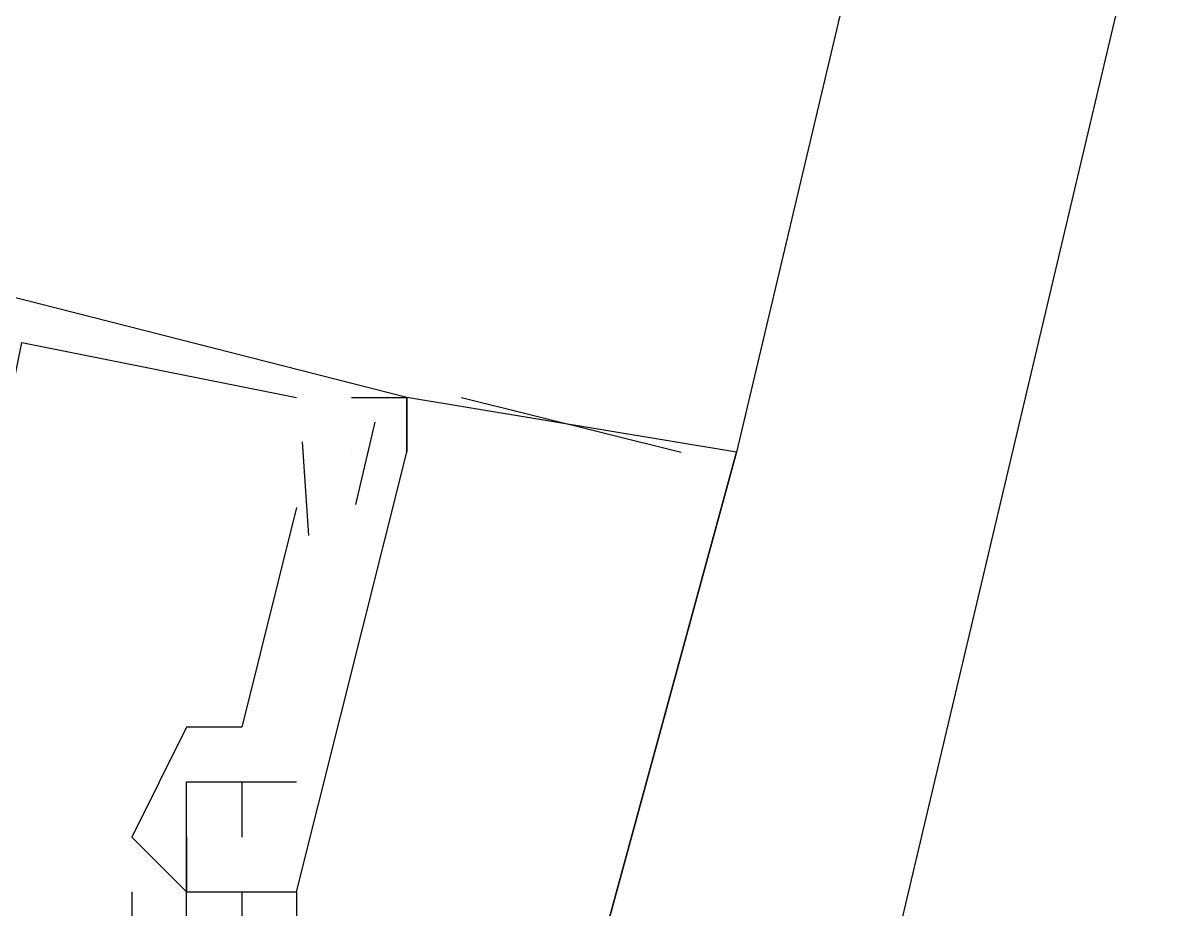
# Model space of a CAD drawing. Header units: feet. Extents: x -84 to 198, y -22 to 181.
# Drawn here: x 119.8536 to 120.1319, y 83.5869 to 83.802 of the extents above; entities that cross this region are included whole.
import ezdxf

# ---------------------------------------------------------------- set-up
doc = ezdxf.new("R2010")
doc.units = ezdxf.units.FT
doc.layers.add('A-LINEA', color=7, linetype='CONTINUOUS')

msp = doc.modelspace()

# ---------------------------------------------------------------- linework, layer by layer
at = {"layer": 'A-LINEA'}
for p, q in [((121.6667, 90.6311), (120.0267, 83.6978)), ((121.6667, 90.6311), (120.0267, 83.6978)), ((119.92, 83.7111), (119.92, 83.7111)), ((119.92, 83.7111), (119.92, 83.7111)), ((119.92, 83.7111), (119.92, 83.7111)), ((119.92, 83.7111), (119.92, 83.7111)), ((119.92, 83.7111), (119.92, 83.7111)), ((119.92, 83.7111), (119.92, 83.7111)), ((119.9333, 83.7111), (119.9333, 83.7111)), ((119.9333, 83.7111), (119.9333, 83.7111)), ((119.9333, 83.7111), (119.9333, 83.7111)), ((119.9333, 83.7111), (119.9333, 83.7111)), ((119.9333, 83.7111), (119.9333, 83.7111)), ((119.9333, 83.7111), (119.9333, 83.7111)), ((119.9467, 83.7111), (119.9467, 83.7111)), ((119.9467, 83.7111), (119.9467, 83.7111)), ((119.9467, 83.7111), (119.9467, 83.7111)), ((119.9467, 83.7111), (119.9467, 83.7111)), ((119.9467, 83.7111), (119.9467, 83.7111)), ((119.9467, 83.7111), (119.9467, 83.7111)), ((119.9467, 83.7111), (119.9467, 83.7111)), ((119.9467, 83.7111), (119.9467, 83.7111)), ((119.9467, 83.7111), (119.9467, 83.7111)), ((119.9467, 83.7111), (119.9467, 83.7111)), ((119.9467, 83.7111), (119.9467, 83.7111)), ((119.9467, 83.7111), (119.9467, 83.7111)), ((119.9467, 83.7111), (119.9467, 83.7111)), ((119.9467, 83.7111), (119.9467, 83.7111)), ((119.9467, 83.7111), (119.9467, 83.7111)), ((119.9467, 83.7111), (119.9467, 83.7111)), ((119.9467, 83.7111), (119.9467, 83.7111)), ((119.9467, 83.7111), (119.9467, 83.7111)), ((119.96, 83.7111), (119.96, 83.7111)), ((119.96, 83.7111), (119.96, 83.7111)), ((119.96, 83.7111), (119.96, 83.7111)), ((119.96, 83.7111), (119.96, 83.7111)), ((119.96, 83.7111), (119.96, 83.7111)), ((119.96, 83.7111), (119.96, 83.7111)), ((119.939, 83.7051), (119.9343, 83.6851)), ((119.939, 83.7051), (119.9343, 83.6851)), ((119.939, 83.7051), (119.9343, 83.6851)), ((119.939, 83.7051), (119.9343, 83.6851)), ((119.939, 83.7051), (119.9343, 83.6851)), ((119.939, 83.7051), (119.9343, 83.6851)), ((119.9213, 83.7003), (119.9229, 83.6776)), ((119.9213, 83.7003), (119.9229, 83.6776)), ((119.9213, 83.7003), (119.9229, 83.6776)), ((119.9213, 83.7003), (119.9229, 83.6776)), ((119.9213, 83.7003), (119.9229, 83.6776)), ((119.9213, 83.7003), (119.9229, 83.6776)), ((119.92, 83.6978), (119.92, 83.6978)), ((119.92, 83.6978), (119.92, 83.6978)), ((119.92, 83.6978), (119.92, 83.6978)), ((119.92, 83.6978), (119.92, 83.6978)), ((119.92, 83.6978), (119.92, 83.6978)), ((119.92, 83.6978), (119.92, 83.6978)), ((119.9333, 83.6978), (119.9333, 83.6978)), ((119.9333, 83.6978), (119.9333, 83.6978)), ((119.9333, 83.6978), (119.9333, 83.6978)), ((119.9333, 83.6978), (119.9333, 83.6978)), ((119.9333, 83.6978), (119.9333, 83.6978)), ((119.9333, 83.6978), (119.9333, 83.6978)), ((119.9333, 83.6978), (119.9333, 83.6978)), ((119.9333, 83.6978), (119.9333, 83.6978)), ((119.9333, 83.6978), (119.9333, 83.6978)), ((119.9333, 83.6978), (119.9333, 83.6978)), ((119.9333, 83.6978), (119.9333, 83.6978)), ((119.9333, 83.6978), (119.9333, 83.6978)), ((119.9467, 83.6978), (119.9467, 83.6978)), ((119.9467, 83.6978), (119.9467, 83.6978)), ((119.9467, 83.6978), (119.9467, 83.6978)), ((119.9467, 83.6978), (119.9467, 83.6978)), ((119.9467, 83.6978), (119.9467, 83.6978)), ((119.9467, 83.6978), (119.9467, 83.6978)), ((119.9467, 83.6978), (119.9467, 83.6978)), ((119.9467, 83.6978), (119.9467, 83.6978)), ((119.9467, 83.6978), (119.9467, 83.6978)), ((119.9467, 83.6978), (119.9467, 83.6978)), ((119.9467, 83.6978), (119.9467, 83.6978)), ((119.9467, 83.6978), (119.9467, 83.6978)), ((120.0133, 83.6978), (120.0133, 83.6978)), ((120.0133, 83.6978), (120.0133, 83.6978)), ((120.0133, 83.6978), (120.0133, 83.6978)), ((120.0133, 83.6978), (120.0133, 83.6978)), ((120.0133, 83.6978), (120.0133, 83.6978)), ((120.0133, 83.6978), (120.0133, 83.6978)), ((120.0267, 83.6978), (120.0267, 83.6978)), ((120.0267, 83.6978), (120.0267, 83.6978)), ((120.0267, 83.6978), (120.0267, 83.6978)), ((120.0267, 83.6978), (120.0267, 83.6978)), ((120.0267, 83.6978), (120.0267, 83.6978)), ((120.0267, 83.6978), (120.0267, 83.6978)), ((120.0267, 83.6978), (120.0267, 83.6978)), ((120.0267, 83.6978), (120.0267, 83.6978)), ((120.0267, 83.6978), (120.0267, 83.6978)), ((120.0267, 83.6978), (120.0267, 83.6978)), ((120.0267, 83.6978), (120.0267, 83.6978)), ((120.0267, 83.6978), (120.0267, 83.6978)), ((119.92, 83.6844), (119.9067, 83.6311)), ((119.92, 83.6844), (119.9067, 83.6311)), ((119.92, 83.6844), (119.9067, 83.6311)), ((119.92, 83.6844), (119.9067, 83.6311)), ((119.92, 83.6844), (119.9067, 83.6311)), ((119.92, 83.6844), (119.9067, 83.6311)), ((119.92, 83.6844), (119.92, 83.6844)), ((119.92, 83.6844), (119.92, 83.6844)), ((119.92, 83.6844), (119.92, 83.6844)), ((119.92, 83.6844), (119.92, 83.6844)), ((119.92, 83.6844), (119.92, 83.6844)), ((119.92, 83.6844), (119.92, 83.6844)), ((119.8933, 83.6311), (119.8933, 83.6311)), ((119.8933, 83.6311), (119.8933, 83.6311)), ((119.8933, 83.6311), (119.8933, 83.6311)), ((119.8933, 83.6311), (119.8933, 83.6311)), ((119.8933, 83.6311), (119.8933, 83.6311)), ((119.8933, 83.6311), (119.8933, 83.6311)), ((119.9067, 83.6311), (119.9067, 83.6311)), ((119.9067, 83.6311), (119.9067, 83.6311)), ((119.9067, 83.6311), (119.9067, 83.6311)), ((119.9067, 83.6311), (119.9067, 83.6311)), ((119.9067, 83.6311), (119.9067, 83.6311)), ((119.9067, 83.6311), (119.9067, 83.6311)), ((119.8933, 83.6178), (119.8933, 83.6178)), ((119.8933, 83.6178), (119.8933, 83.6178)), ((119.8933, 83.6178), (119.8933, 83.6178)), ((119.8933, 83.6178), (119.8933, 83.6178)), ((119.8933, 83.6178), (119.8933, 83.6178)), ((119.8933, 83.6178), (119.8933, 83.6178)), ((119.9067, 83.6178), (119.9067, 83.6044)), ((119.9067, 83.6178), (119.9067, 83.6178)), ((119.9067, 83.6178), (119.9067, 83.6178)), ((119.9067, 83.6178), (119.9067, 83.6044)), ((119.9067, 83.6178), (119.9067, 83.6178)), ((119.9067, 83.6178), (119.9067, 83.6178)), ((119.9067, 83.6178), (119.9067, 83.6044)), ((119.9067, 83.6178), (119.9067, 83.6178)), ((119.9067, 83.6178), (119.9067, 83.6178)), ((119.9067, 83.6178), (119.9067, 83.6044)), ((119.9067, 83.6178), (119.9067, 83.6178)), ((119.9067, 83.6178), (119.9067, 83.6178)), ((119.9067, 83.6178), (119.9067, 83.6044)), ((119.9067, 83.6178), (119.9067, 83.6178)), ((119.9067, 83.6178), (119.9067, 83.6178)), ((119.9067, 83.6178), (119.9067, 83.6044)), ((119.9067, 83.6178), (119.9067, 83.6178)), ((119.9067, 83.6178), (119.9067, 83.6178)), ((119.92, 83.6178), (119.92, 83.6178)), ((119.92, 83.6178), (119.92, 83.6178)), ((119.92, 83.6178), (119.92, 83.6178)), ((119.92, 83.6178), (119.92, 83.6178)), ((119.92, 83.6178), (119.92, 83.6178)), ((119.92, 83.6178), (119.92, 83.6178)), ((119.88, 83.6044), (119.88, 83.6044)), ((119.88, 83.6044), (119.8933, 83.5911)), ((119.88, 83.6044), (119.88, 83.6044)), ((119.88, 83.6044), (119.88, 83.6044)), ((119.88, 83.6044), (119.8933, 83.5911)), ((119.88, 83.6044), (119.88, 83.6044)), ((119.88, 83.6044), (119.88, 83.6044)), ((119.88, 83.6044), (119.8933, 83.5911)), ((119.88, 83.6044), (119.88, 83.6044)), ((119.88, 83.6044), (119.88, 83.6044)), ((119.88, 83.6044), (119.8933, 83.5911)), ((119.88, 83.6044), (119.88, 83.6044)), ((119.88, 83.6044), (119.88, 83.6044)), ((119.88, 83.6044), (119.8933, 83.5911)), ((119.88, 83.6044), (119.88, 83.6044)), ((119.88, 83.6044), (119.88, 83.6044)), ((119.88, 83.6044), (119.8933, 83.5911)), ((119.88, 83.6044), (119.88, 83.6044)), ((119.8933, 83.6044), (119.8933, 83.6044)), ((119.8933, 83.6044), (119.8933, 83.6044)), ((119.8933, 83.6044), (119.8933, 83.6044)), ((119.8933, 83.6044), (119.8933, 83.6044)), ((119.8933, 83.6044), (119.8933, 83.6044)), ((119.8933, 83.6044), (119.8933, 83.6044)), ((119.8933, 83.6044), (119.8933, 83.6044)), ((119.8933, 83.6044), (119.8933, 83.6044)), ((119.8933, 83.6044), (119.8933, 83.6044)), ((119.8933, 83.6044), (119.8933, 83.6044)), ((119.8933, 83.6044), (119.8933, 83.6044)), ((119.8933, 83.6044), (119.8933, 83.6044)), ((119.8933, 83.6044), (119.8933, 83.6044)), ((119.8933, 83.6044), (119.8933, 83.6044)), ((119.8933, 83.6044), (119.8933, 83.6044)), ((119.8933, 83.6044), (119.8933, 83.6044)), ((119.8933, 83.6044), (119.8933, 83.6044)), ((119.8933, 83.6044), (119.8933, 83.6044)), ((119.8933, 83.6044), (119.8933, 83.6044)), ((119.8933, 83.6044), (119.8933, 83.6044)), ((119.8933, 83.6044), (119.8933, 83.6044)), ((119.8933, 83.6044), (119.8933, 83.6044)), ((119.8933, 83.6044), (119.8933, 83.6044)), ((119.8933, 83.6044), (119.8933, 83.6044)), ((119.9067, 83.6044), (119.9067, 83.6044)), ((119.9067, 83.6044), (119.9067, 83.6044)), ((119.9067, 83.6044), (119.9067, 83.6044)), ((119.9067, 83.6044), (119.9067, 83.6044)), ((119.9067, 83.6044), (119.9067, 83.6044)), ((119.9067, 83.6044), (119.9067, 83.6044)), ((119.88, 83.5911), (119.88, 83.5778)), ((119.88, 83.5911), (119.88, 83.5911)), ((119.88, 83.5911), (119.88, 83.5778)), ((119.88, 83.5911), (119.88, 83.5911)), ((119.88, 83.5911), (119.88, 83.5778)), ((119.88, 83.5911), (119.88, 83.5911)), ((119.88, 83.5911), (119.88, 83.5778)), ((119.88, 83.5911), (119.88, 83.5911)), ((119.88, 83.5911), (119.88, 83.5778)), ((119.88, 83.5911), (119.88, 83.5911)), ((119.88, 83.5911), (119.88, 83.5778)), ((119.88, 83.5911), (119.88, 83.5911)), ((119.8933, 83.5911), (119.8933, 83.5911)), ((119.8933, 83.5911), (119.8933, 83.5911)), ((119.8933, 83.5911), (119.8933, 83.5911)), ((119.8933, 83.5911), (119.8933, 83.5911)), ((119.8933, 83.5911), (119.8933, 83.5911)), ((119.8933, 83.5911), (119.8933, 83.5911)), ((119.8933, 83.5911), (119.8933, 83.5911)), ((119.8933, 83.5911), (119.8933, 83.5911)), ((119.8933, 83.5911), (119.8933, 83.5911)), ((119.8933, 83.5911), (119.8933, 83.5911)), ((119.8933, 83.5911), (119.8933, 83.5911)), ((119.8933, 83.5911), (119.8933, 83.5911)), ((119.8933, 83.5911), (119.8933, 83.5911)), ((119.8933, 83.5911), (119.8933, 83.5911)), ((119.8933, 83.5911), (119.8933, 83.5911)), ((119.8933, 83.5911), (119.8933, 83.5911)), ((119.8933, 83.5911), (119.8933, 83.5911)), ((119.8933, 83.5911), (119.8933, 83.5911)), ((119.8933, 83.5911), (119.8933, 83.5911)), ((119.8933, 83.5911), (119.8933, 83.5911)), ((119.8933, 83.5911), (119.8933, 83.5911)), ((119.8933, 83.5911), (119.8933, 83.5911)), ((119.8933, 83.5911), (119.8933, 83.5911)), ((119.8933, 83.5911), (119.8933, 83.5911)), ((119.9067, 83.5911), (119.9067, 83.5911)), ((119.9067, 83.5911), (119.9067, 83.5911)), ((119.9067, 83.5911), (119.9067, 83.5911)), ((119.9067, 83.5911), (119.9067, 83.5911)), ((119.9067, 83.5911), (119.9067, 83.5911)), ((119.9067, 83.5911), (119.9067, 83.5911)), ((119.9067, 83.5911), (119.9067, 83.5911)), ((119.9067, 83.5911), (119.9067, 83.5911)), ((119.9067, 83.5911), (119.9067, 83.5911)), ((119.9067, 83.5911), (119.9067, 83.5911)), ((119.9067, 83.5911), (119.9067, 83.5911)), ((119.9067, 83.5911), (119.9067, 83.5911)), ((119.9067, 83.5911), (119.9067, 83.5911)), ((119.9067, 83.5911), (119.9067, 83.5911)), ((119.9067, 83.5911), (119.9067, 83.5911)), ((119.9067, 83.5911), (119.9067, 83.5911)), ((119.9067, 83.5911), (119.9067, 83.5911)), ((119.9067, 83.5911), (119.9067, 83.5911)), ((119.92, 83.5911), (119.92, 83.5911)), ((119.92, 83.5911), (119.92, 83.5911)), ((119.92, 83.5911), (119.92, 83.5911)), ((119.92, 83.5911), (119.92, 83.5911)), ((119.92, 83.5911), (119.92, 83.5911)), ((119.92, 83.5911), (119.92, 83.5911)), ((119.92, 83.5911), (119.92, 83.5911)), ((119.92, 83.5911), (119.92, 83.5911)), ((119.92, 83.5911), (119.92, 83.5911)), ((119.92, 83.5911), (119.92, 83.5911)), ((119.92, 83.5911), (119.92, 83.5911)), ((119.92, 83.5911), (119.92, 83.5911))]:
    msp.add_line(p, q, dxfattribs=at)
for points in [[(117.0933, 59.0178), (114.4, 59.6578), (118.2, 75.6978), (122, 91.7511), (124.68, 91.1111)], [(117.0933, 59.0178), (114.4, 59.6578), (118.2, 75.6978), (122, 91.7511), (124.68, 91.1111)], [(119.9333, 83.7111), (119.9467, 83.7111), (119.2667, 83.8844)], [(119.9333, 83.7111), (119.9467, 83.7111), (119.2667, 83.8844)], [(119.9333, 83.7111), (119.9467, 83.7111), (119.2667, 83.8844)], [(119.9333, 83.7111), (119.9467, 83.7111), (119.2667, 83.8844)], [(119.9333, 83.7111), (119.9467, 83.7111), (119.2667, 83.8844)], [(119.9333, 83.7111), (119.9467, 83.7111), (119.2667, 83.8844)], [(119.8267, 83.5911), (119.8533, 83.7244), (119.92, 83.7111)], [(119.8267, 83.5911), (119.8533, 83.7244), (119.92, 83.7111)], [(119.8267, 83.5911), (119.8533, 83.7244), (119.92, 83.7111)], [(119.8267, 83.5911), (119.8533, 83.7244), (119.92, 83.7111)], [(119.8267, 83.5911), (119.8533, 83.7244), (119.92, 83.7111)], [(119.8267, 83.5911), (119.8533, 83.7244), (119.92, 83.7111)], [(119.9867, 83.5511), (120.0267, 83.6978), (120.0267, 83.6978), (119.9467, 83.7111), (119.9467, 83.6978), (119.9467, 83.7111)], [(119.9867, 83.5511), (120.0267, 83.6978), (120.0267, 83.6978), (119.9467, 83.7111), (119.9467, 83.6978), (119.9467, 83.7111)], [(119.9867, 83.5511), (120.0267, 83.6978), (120.0267, 83.6978), (119.9467, 83.7111), (119.9467, 83.6978), (119.9467, 83.7111)], [(119.9867, 83.5511), (120.0267, 83.6978), (120.0267, 83.6978), (119.9467, 83.7111), (119.9467, 83.6978), (119.9467, 83.7111)], [(119.9867, 83.5511), (120.0267, 83.6978), (120.0267, 83.6978), (119.9467, 83.7111), (119.9467, 83.6978), (119.9467, 83.7111)], [(119.9867, 83.5511), (120.0267, 83.6978), (120.0267, 83.6978), (119.9467, 83.7111), (119.9467, 83.6978), (119.9467, 83.7111)], [(119.96, 83.7111), (120.0133, 83.6978), (120.0133, 83.6978)], [(119.96, 83.7111), (120.0133, 83.6978), (120.0133, 83.6978)], [(119.96, 83.7111), (120.0133, 83.6978), (120.0133, 83.6978)], [(119.96, 83.7111), (120.0133, 83.6978), (120.0133, 83.6978)], [(119.96, 83.7111), (120.0133, 83.6978), (120.0133, 83.6978)], [(119.96, 83.7111), (120.0133, 83.6978), (120.0133, 83.6978)], [(119.9067, 83.5911), (119.92, 83.5911), (119.9467, 83.6978)], [(119.9067, 83.5911), (119.92, 83.5911), (119.9467, 83.6978)], [(119.9067, 83.5911), (119.92, 83.5911), (119.9467, 83.6978)], [(119.9067, 83.5911), (119.92, 83.5911), (119.9467, 83.6978)], [(119.9067, 83.5911), (119.92, 83.5911), (119.9467, 83.6978)], [(119.9067, 83.5911), (119.92, 83.5911), (119.9467, 83.6978)], [(120.0267, 83.6978), (119.9867, 83.5511), (119.9867, 83.5511), (119.9333, 83.5644), (119.9333, 83.5644), (119.9333, 83.5644), (119.9333, 83.5644), (119.92, 83.5778)], [(120.0267, 83.6978), (119.9867, 83.5511), (119.9867, 83.5511), (119.9333, 83.5644), (119.9333, 83.5644), (119.9333, 83.5644), (119.9333, 83.5644), (119.92, 83.5778)], [(120.0267, 83.6978), (119.9867, 83.5511), (119.9867, 83.5511), (119.9333, 83.5644), (119.9333, 83.5644), (119.9333, 83.5644), (119.9333, 83.5644), (119.92, 83.5778)], [(120.0267, 83.6978), (119.9867, 83.5511), (119.9867, 83.5511), (119.9333, 83.5644), (119.9333, 83.5644), (119.9333, 83.5644), (119.9333, 83.5644), (119.92, 83.5778)], [(120.0267, 83.6978), (119.9867, 83.5511), (119.9867, 83.5511), (119.9333, 83.5644), (119.9333, 83.5644), (119.9333, 83.5644), (119.9333, 83.5644), (119.92, 83.5778)], [(120.0267, 83.6978), (119.9867, 83.5511), (119.9867, 83.5511), (119.9333, 83.5644), (119.9333, 83.5644), (119.9333, 83.5644), (119.9333, 83.5644), (119.92, 83.5778)], [(119.9067, 83.6311), (119.8933, 83.6311), (119.88, 83.6044)], [(119.9067, 83.6311), (119.8933, 83.6311), (119.88, 83.6044)], [(119.9067, 83.6311), (119.8933, 83.6311), (119.88, 83.6044)], [(119.9067, 83.6311), (119.8933, 83.6311), (119.88, 83.6044)], [(119.9067, 83.6311), (119.8933, 83.6311), (119.88, 83.6044)], [(119.9067, 83.6311), (119.8933, 83.6311), (119.88, 83.6044)], [(119.88, 83.6044), (119.8933, 83.5911), (119.8933, 83.6044), (119.8933, 83.6178), (119.9067, 83.6178), (119.92, 83.6178)], [(119.88, 83.6044), (119.8933, 83.5911), (119.8933, 83.6044), (119.8933, 83.6178), (119.9067, 83.6178), (119.92, 83.6178)], [(119.88, 83.6044), (119.8933, 83.5911), (119.8933, 83.6044), (119.8933, 83.6178), (119.9067, 83.6178), (119.92, 83.6178)], [(119.88, 83.6044), (119.8933, 83.5911), (119.8933, 83.6044), (119.8933, 83.6178), (119.9067, 83.6178), (119.92, 83.6178)], [(119.88, 83.6044), (119.8933, 83.5911), (119.8933, 83.6044), (119.8933, 83.6178), (119.9067, 83.6178), (119.92, 83.6178)], [(119.88, 83.6044), (119.8933, 83.5911), (119.8933, 83.6044), (119.8933, 83.6178), (119.9067, 83.6178), (119.92, 83.6178)], [(119.8933, 83.5911), (119.8933, 83.6044), (119.8933, 83.6044), (119.8933, 83.5911), (119.9067, 83.5911), (119.9067, 83.5911), (119.92, 83.5911), (119.92, 83.5778), (119.92, 83.5778)], [(119.8933, 83.5911), (119.8933, 83.6044), (119.8933, 83.6044), (119.8933, 83.5911), (119.9067, 83.5911), (119.9067, 83.5911), (119.92, 83.5911), (119.92, 83.5778), (119.92, 83.5778)], [(119.8933, 83.5911), (119.8933, 83.6044), (119.8933, 83.6044), (119.8933, 83.5911), (119.9067, 83.5911), (119.9067, 83.5911), (119.92, 83.5911), (119.92, 83.5778), (119.92, 83.5778)], [(119.8933, 83.5911), (119.8933, 83.6044), (119.8933, 83.6044), (119.8933, 83.5911), (119.9067, 83.5911), (119.9067, 83.5911), (119.92, 83.5911), (119.92, 83.5778), (119.92, 83.5778)], [(119.8933, 83.5911), (119.8933, 83.6044), (119.8933, 83.6044), (119.8933, 83.5911), (119.9067, 83.5911), (119.9067, 83.5911), (119.92, 83.5911), (119.92, 83.5778), (119.92, 83.5778)], [(119.8933, 83.5911), (119.8933, 83.6044), (119.8933, 83.6044), (119.8933, 83.5911), (119.9067, 83.5911), (119.9067, 83.5911), (119.92, 83.5911), (119.92, 83.5778), (119.92, 83.5778)], [(119.9067, 83.5644), (119.8933, 83.5778), (119.8933, 83.5911), (119.9067, 83.5911), (119.9067, 83.5778)], [(119.9067, 83.5644), (119.8933, 83.5778), (119.8933, 83.5911), (119.9067, 83.5911), (119.9067, 83.5778)], [(119.9067, 83.5644), (119.8933, 83.5778), (119.8933, 83.5911), (119.9067, 83.5911), (119.9067, 83.5778)], [(119.9067, 83.5644), (119.8933, 83.5778), (119.8933, 83.5911), (119.9067, 83.5911), (119.9067, 83.5778)], [(119.9067, 83.5644), (119.8933, 83.5778), (119.8933, 83.5911), (119.9067, 83.5911), (119.9067, 83.5778)], [(119.9067, 83.5644), (119.8933, 83.5778), (119.8933, 83.5911), (119.9067, 83.5911), (119.9067, 83.5778)]]:
    msp.add_lwpolyline(points, dxfattribs=at)

doc.saveas('drawing.dxf')
